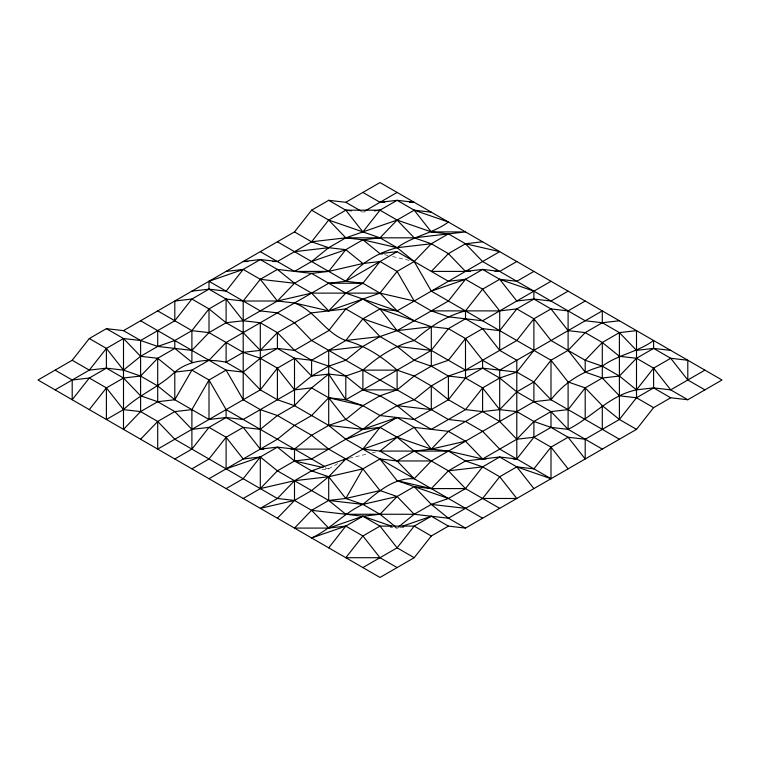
<?xml version="1.0" encoding="UTF-8"?>
<svg xmlns="http://www.w3.org/2000/svg" width="760" height="760" viewBox="0 0 760 760"><rect width="100%" height="100%" fill="white"/><g stroke="black" fill="none" stroke-linecap="round" stroke-linejoin="round"><path stroke-width="0.57" stroke-dasharray="3.8 2.85" d="M337.753 463.628L328.7 468.853L319.58 469.908M399.304 527.326L397.1 528.086L390.26 527.297M349.22 458.195L367.46 453.976M372.02 452.922L375.44 452.133M365.18 211.907L360.62 211.907M403.94 527.297L397.1 528.086L394.896 527.326M384.56 254.685L387.98 255.474M392.54 256.528L409.64 260.481M325.28 468.065L328.7 468.853L325.679 467.115"/><path stroke-width="1.14" d="M106.4 328.662L123.5 330.638L294.5 231.914L311.6 210.188L328.7 200.317L345.8 202.293L380 182.552L722 380L687.8 399.741L670.7 397.774L653.6 407.645L636.5 429.362L465.5 528.086L448.4 526.11L431.3 535.99L414.2 557.707L380 577.448L38 380L72.2 360.259L89.3 338.533L106.4 328.662L123.5 338.533L123.5 429.362L140.6 411.587L157.7 401.717L174.8 399.741L191.9 370.13L209 360.259L226.1 342.484L328.7 283.252L345.8 281.276L362.9 283.252L380 293.123L397.1 310.887L414.2 320.767M174.8 458.983L191.9 449.112L191.9 409.621L209 380L226.1 370.13L243.2 372.106L260.3 389.87L277.4 399.741L294.5 405.669L328.7 425.41L345.8 439.233L482.6 518.216M499.7 508.345L465.5 488.594L431.3 488.594L414.2 486.628L397.1 496.498L380 514.264L362.9 516.239L345.8 526.11L328.7 528.086L294.5 528.086L311.6 510.321L328.7 500.441L345.8 498.475L362.9 468.853L380 458.983L397.1 460.959L431.3 460.959L533.9 401.717L551 399.741L619.4 439.233M585.2 301.017L568.1 310.887L551 308.921L533.9 318.791L533.9 350.379L516.8 372.106L499.7 378.024L482.6 387.894L465.5 409.621L431.3 429.362L414.2 419.491L397.1 405.669L380 395.798L362.9 389.87L345.8 376.048L328.7 366.177L311.6 360.259L294.5 350.379L277.4 332.614L260.3 322.743L243.2 320.767L226.1 322.743L209 332.614L191.9 350.379L157.7 346.437L140.6 340.508L123.5 338.533L106.4 348.403L89.3 370.13L55.1 389.87M89.3 409.621L106.4 387.894L123.5 378.024L140.6 376.048L157.7 385.928L174.8 399.741L209 419.491L226.1 417.515L243.2 419.491L294.5 389.87L311.6 376.048L328.7 366.177L345.8 360.259L362.9 346.437L380 336.556L397.1 330.638L448.4 301.017L465.5 279.3L482.6 269.43L499.7 271.405L516.8 261.526M123.5 330.638L140.6 340.508L174.8 320.767L191.9 299.041L209 289.17L226.1 291.147L243.2 269.43L260.3 259.549L277.4 261.526L311.6 241.784L328.7 220.067L345.8 210.188L380 210.188L397.1 200.317L414.2 202.293L409.478 202.293M72.2 360.259L89.3 370.13L106.4 368.153L123.5 370.13L140.6 356.307L157.7 346.437L174.8 340.508L191.9 330.638L209 308.921L226.1 299.041L243.2 301.017L277.4 301.017L294.5 302.993L328.7 310.887L380 293.123L414.2 301.017L431.3 310.887L448.4 316.815L482.6 320.767L551 281.276M414.2 301.017L397.1 271.405L380 261.526L362.9 263.501L328.7 271.405L311.6 273.372L277.4 269.43L260.3 279.3L243.2 301.017L243.2 399.741L260.3 409.621L277.4 415.54L311.6 435.29L328.7 449.112L362.9 468.853L380 490.57L397.1 496.498L414.2 514.264L448.4 518.216L465.5 528.086M636.5 429.362L619.4 419.491L602.3 405.669L585.2 387.894L568.1 381.976L551 360.259L431.3 291.147L414.2 261.526L397.1 247.703L380 237.832L362.9 239.809L345.8 249.679L328.7 271.405L294.5 271.405L260.3 251.655M191.9 449.112L209 427.386L226.1 417.515L243.2 427.386L260.3 449.112L263.834 449.112M619.4 320.767L602.3 322.743L585.2 320.767L482.6 261.526L465.5 243.76L448.4 233.89L431.3 231.914L397.1 220.067L380 210.188L362.9 231.914L345.8 210.188L328.7 200.317M55.1 370.13L72.2 380L89.3 378.024L106.4 387.894L106.4 419.491L123.5 409.621L140.6 411.587L157.7 421.467L157.7 449.112L260.3 389.87L277.4 368.153L294.5 358.283L311.6 360.259L345.8 340.508L362.9 318.791L380 308.921L397.1 310.887L499.7 251.655L465.5 243.76L448.4 253.631L431.3 271.405L470.221 271.405M687.8 399.741L670.7 389.87L653.6 387.894L636.5 397.774L619.4 419.491L585.2 439.233L585.2 458.983L568.1 437.256L551 427.386L533.9 421.467L516.8 411.587L499.7 409.621L482.6 411.587L465.5 409.621L448.4 399.741L431.3 385.928L414.2 376.048L397.1 370.13L362.9 370.13L345.8 376.048L328.7 374.072L311.6 387.894L294.5 405.669L277.4 415.54L260.3 429.362L243.2 427.386L226.1 437.256L209 458.983L191.9 468.853M247.922 261.526L243.2 261.526L260.3 259.549L277.4 269.43L294.5 283.252L311.6 293.123L328.7 310.887L345.8 293.123L362.9 283.252L380 261.526M157.7 310.887L191.9 330.638L209 332.614L243.2 352.355L260.3 358.283L277.4 368.153L294.5 389.87L311.6 387.894L328.7 397.774L345.8 399.741L431.3 350.379L448.4 328.662L465.5 318.791L482.6 328.662L499.7 350.379L516.8 360.259L516.8 458.983L513.266 458.983M568.1 291.147L551 301.017L533.9 299.041L516.8 308.921L499.7 330.638L482.6 328.662L465.5 338.533L448.4 360.259L431.3 366.177L414.2 376.048L397.1 389.87L362.9 389.87L362.9 370.13C377.758 356.839 394.697 345.534 414.2 340.508C429.058 327.227 445.997 315.913 465.5 310.887L482.6 289.17L499.7 279.3L516.8 281.276L533.9 271.405M486.134 458.983L482.6 458.983L448.4 451.079L431.3 449.112L414.2 427.386L397.1 417.515L380 427.386L362.9 449.112L343.786 460.142M328.7 547.836L345.8 526.11L362.9 535.99L380 557.707L397.1 567.577M106.4 387.894L123.5 409.621C138.88 394.611 159.419 387.106 174.8 372.106C189.24 360.059 208.287 358.511 226.1 362.226L243.2 352.355L277.4 348.403L294.5 358.283L311.6 376.048L328.7 374.072L345.8 399.741L362.9 405.669L380 415.54L414.2 419.491L448.4 399.741L465.5 378.024L482.6 368.153L516.8 372.106L533.9 381.976L551 399.741C563.901 383.049 581.846 371.336 602.3 366.177C618.003 354.569 637.896 352.127 653.6 340.508L653.6 348.403L636.5 358.283L619.4 376.048L602.3 378.024L585.2 387.894L568.1 409.621L551 411.587L533.9 421.467L516.8 439.233L482.6 458.983L465.5 441.208L448.4 431.338L414.2 427.386L397.1 437.256L380 451.079L362.9 449.112L397.1 437.256L431.3 449.112L465.5 441.208M431.3 310.887L499.7 310.887L516.8 308.921L533.9 318.791L516.8 340.508L465.5 370.13L448.4 376.048L431.3 385.928L414.2 399.741L397.1 405.669L380 415.54L362.9 429.362L311.6 458.983L294.5 460.959L277.4 470.829L260.3 488.594L243.2 498.475M174.8 320.767L174.8 301.017L191.9 299.041L209 308.921L226.1 322.743L243.2 332.614L260.3 350.379L277.4 332.614L311.6 312.863L345.8 308.921L362.9 318.791L380 336.556L397.1 346.437L414.2 360.259L431.3 366.177L448.4 376.048L465.5 378.024L482.6 387.894L499.7 409.621L516.8 391.846L533.9 381.976L551 360.259L568.1 350.379L585.2 332.614L602.3 322.743L619.4 332.614L636.5 350.379L653.6 348.403L670.7 350.379M398.895 526.633L414.2 514.264L431.3 504.393L448.4 498.475L465.5 488.594L482.6 466.877L499.7 457.007L516.8 458.983L533.9 437.256L551 427.386L568.1 429.362L602.3 449.112M414.2 486.628L431.3 504.393L448.4 518.216L482.6 498.475L499.7 476.748L516.8 466.877L533.9 468.853L551 447.137L568.1 437.256L585.2 439.233M704.9 389.87L687.8 380L687.8 360.259L670.7 358.283L653.6 368.153L636.5 389.87C609.529 395.333 591.831 417.572 568.1 429.362L551 411.587L516.8 391.846L499.7 378.024L482.6 368.153L465.5 370.13L397.1 330.638L362.9 318.791M174.8 340.508L174.8 348.403L157.7 358.283L140.6 376.048L123.5 370.13L106.4 348.403L89.3 338.533M140.6 439.233L157.7 421.467L174.8 411.587L191.9 409.621M397.1 310.887L345.8 293.123L311.6 273.372L294.5 283.252L277.4 301.017L243.2 320.767L226.1 299.041L209 289.17L191.9 291.147M277.4 241.784L345.8 281.276C358.701 264.575 376.647 252.862 397.1 247.703C412.803 236.094 432.697 233.652 448.4 222.034L414.2 210.188L397.1 200.317L380 202.293L362.9 192.423M448.4 233.89L431.3 243.76L414.2 261.526L397.1 271.405L380 293.123L311.6 293.123L277.4 301.017L260.3 279.3L243.2 269.43L226.1 271.405M294.5 302.993C315.343 310.726 324.957 332.785 345.8 340.508C365.303 345.534 382.242 356.839 397.1 370.13L397.1 389.87L380 395.798L362.9 405.669L328.7 397.774L311.6 415.54L294.5 425.41L277.4 439.233L209 478.724M345.8 458.983L311.6 470.829L294.5 480.7L277.4 498.475L260.3 508.345L294.5 500.441L311.6 490.57L328.7 476.748L345.8 458.983L348.08 458.451M277.4 518.216L294.5 500.441L294.5 480.7L328.7 476.748L362.9 468.853M345.8 526.11L311.6 537.966C330.476 529.369 344.023 512.99 362.9 504.393C377.748 492.147 393.594 477.603 414.2 478.724L431.3 460.959M482.6 498.475L516.8 498.475L499.7 476.748L482.6 466.877L465.5 460.959L448.4 451.079L380 451.079L397.1 460.959L414.2 451.079L431.3 449.112L448.4 431.338L482.6 411.587L499.7 421.467L516.8 439.233L533.9 437.256L551 447.137L551 478.724L516.8 466.877L499.7 457.007L465.5 460.959L448.4 470.829L431.3 488.594L397.1 480.7L380 458.983M636.5 397.774L636.5 330.638L619.4 332.614L602.3 342.484L585.2 360.259L585.2 372.106L602.3 378.024L619.4 395.798L636.5 397.774L653.6 407.645M294.5 271.405L311.6 261.526L328.7 247.703L345.8 237.832L397.1 220.067L414.2 210.188L431.3 212.163M260.3 409.621L260.3 449.112L277.4 447.137L294.5 449.112L311.6 435.29L328.7 425.41L345.8 419.491L362.9 405.669M364.914 211.005L397.1 192.423M395.305 526.633L380 514.264L362.9 504.393L345.8 498.475L328.7 476.748L311.6 470.829L294.5 460.959L277.4 447.137L260.3 457.007L243.2 458.983L226.1 437.256L209 427.386L191.9 429.362L174.8 411.587L157.7 401.717L140.6 395.798L123.5 378.024L106.4 368.153L89.3 378.024L72.2 399.741L72.2 380M345.8 281.276L397.1 251.655L448.4 281.276L465.5 279.3L482.6 289.17L499.7 310.887L499.7 350.379M602.3 322.743L602.3 310.887L499.7 370.13L482.6 360.259L465.5 338.533L448.4 328.662L431.3 326.686L380 308.921L362.9 299.041L345.8 308.921L328.7 330.638L294.5 350.379L277.4 348.403L260.3 358.283L243.2 372.106L226.1 362.226L226.1 342.484M226.1 488.594L243.2 478.724L260.3 457.007L277.4 470.829L328.7 500.441L345.8 514.264L414.2 514.264M448.4 526.11L431.3 516.239L414.2 526.11L397.1 547.836L362.9 567.577M704.9 370.13L670.7 389.87L653.6 368.153L636.5 358.283L619.4 356.307L602.3 342.484L585.2 332.614L568.1 330.638L551 308.921L533.9 299.041L516.8 301.017L499.7 279.3L482.6 269.43L465.5 271.405L448.4 253.631L431.3 243.76L414.2 237.832L345.8 237.832L311.6 241.784L294.5 231.914M209 289.17L209 281.276L243.2 269.43M311.6 261.526L345.8 249.679L362.9 263.501M431.3 291.147L465.5 279.3M397.1 417.515L362.9 429.362L328.7 425.41L328.7 350.379L362.9 346.437M345.8 439.233L380 427.386L397.1 437.256L414.2 451.079L448.4 470.829L465.5 488.594M402.619 526.177L431.3 516.239M294.5 480.7L260.3 488.594L260.3 457.007L226.1 468.853L226.1 437.256M345.8 498.475L380 490.57M397.1 496.498L362.9 504.393L328.7 500.441L328.7 476.748M374.3 210.852L380 210.188M294.5 251.655L328.7 247.703L345.8 249.679M431.3 243.76L397.1 247.703L362.9 239.809L345.8 237.832L328.7 220.067L311.6 210.188M362.9 239.809L380 253.631L397.1 251.655M465.5 243.76L482.6 241.784M345.8 340.508L380 336.556M123.5 338.533L140.6 356.307L157.7 358.283L174.8 372.106L191.9 370.13L209 380L226.1 409.621L226.1 417.515M670.7 397.774L653.6 387.894L636.5 389.87L619.4 376.048L602.3 366.177L585.2 360.259L551 340.508L533.9 318.791M380 427.386L362.9 429.362L345.8 419.491L328.7 397.774M311.6 470.829L313.88 470.563M448.4 470.829L482.6 466.877M380 202.293L384.721 202.293M272.678 261.526L277.4 261.526M494.978 271.405L499.7 271.405M328.7 283.252L362.9 283.252M290.966 449.112L328.7 449.112M380 557.707L345.8 557.707L362.9 535.99L380 526.11L414.2 526.11L431.3 535.99M345.8 210.188L351.5 210.852M260.3 279.3L294.5 283.252M397.1 346.437L431.3 350.379M397.1 405.669L431.3 409.621L431.3 385.928M431.3 504.393L465.5 508.345M157.7 421.467L174.8 439.233L277.4 498.475L294.5 500.441L311.6 510.321L362.9 516.239L391.58 526.177M380 253.631L382.28 254.153M323 467.533L294.5 460.959L294.5 449.112M328.7 220.067L380 237.832L397.1 220.067L414.2 237.832L465.5 231.914L431.3 231.914L414.2 210.188M499.7 279.3L533.9 291.147L533.9 299.041M311.6 241.784L328.7 247.703M397.1 480.7L448.4 498.475M653.6 348.403L670.7 358.283L687.8 380M345.8 202.293L360.886 211.005M209 281.276L260.3 310.887L277.4 312.863L294.5 322.743L311.6 340.508L448.4 419.491L465.5 421.467L482.6 431.338L499.7 449.112L551 478.724M140.6 320.767L226.1 370.13L243.2 399.741M226.1 409.621L324.672 466.526M414.2 557.707L397.1 547.836L380 526.11L362.9 516.239L328.7 528.086L311.6 510.321M174.8 348.403L191.9 362.226L191.9 330.638M397.1 460.959L414.2 478.724M585.2 372.106L568.1 350.379L568.1 310.887M551 447.137L568.1 468.853M516.8 466.877L533.9 488.594M380 308.921L397.1 330.638L431.3 326.686L431.3 366.177M653.6 368.153L653.6 387.894M619.4 332.614L619.4 419.491M602.3 342.484L602.3 378.024M602.3 405.669L602.3 429.362M585.2 387.894L585.2 419.491M568.1 381.976L568.1 429.362M551 360.259L551 399.741M551 411.587L551 427.386M533.9 381.976L533.9 401.717M533.9 421.467L533.9 437.256M499.7 370.13L499.7 421.467M482.6 360.259L482.6 368.153M482.6 387.894L482.6 411.587M465.5 310.887L465.5 318.791M465.5 338.533L465.5 378.024M448.4 376.048L448.4 399.741M345.8 376.048L345.8 399.741M311.6 360.259L311.6 376.048M294.5 358.283L294.5 405.669M277.4 332.614L277.4 348.403M277.4 368.153L277.4 399.741M260.3 322.743L260.3 389.87M226.1 299.041L226.1 322.743M209 308.921L209 332.614M209 380L209 419.491M174.8 372.106L174.8 399.741M157.7 330.638L157.7 346.437M157.7 358.283L157.7 401.717M140.6 340.508L140.6 411.587M106.4 348.403L106.4 368.153"/></g></svg>
